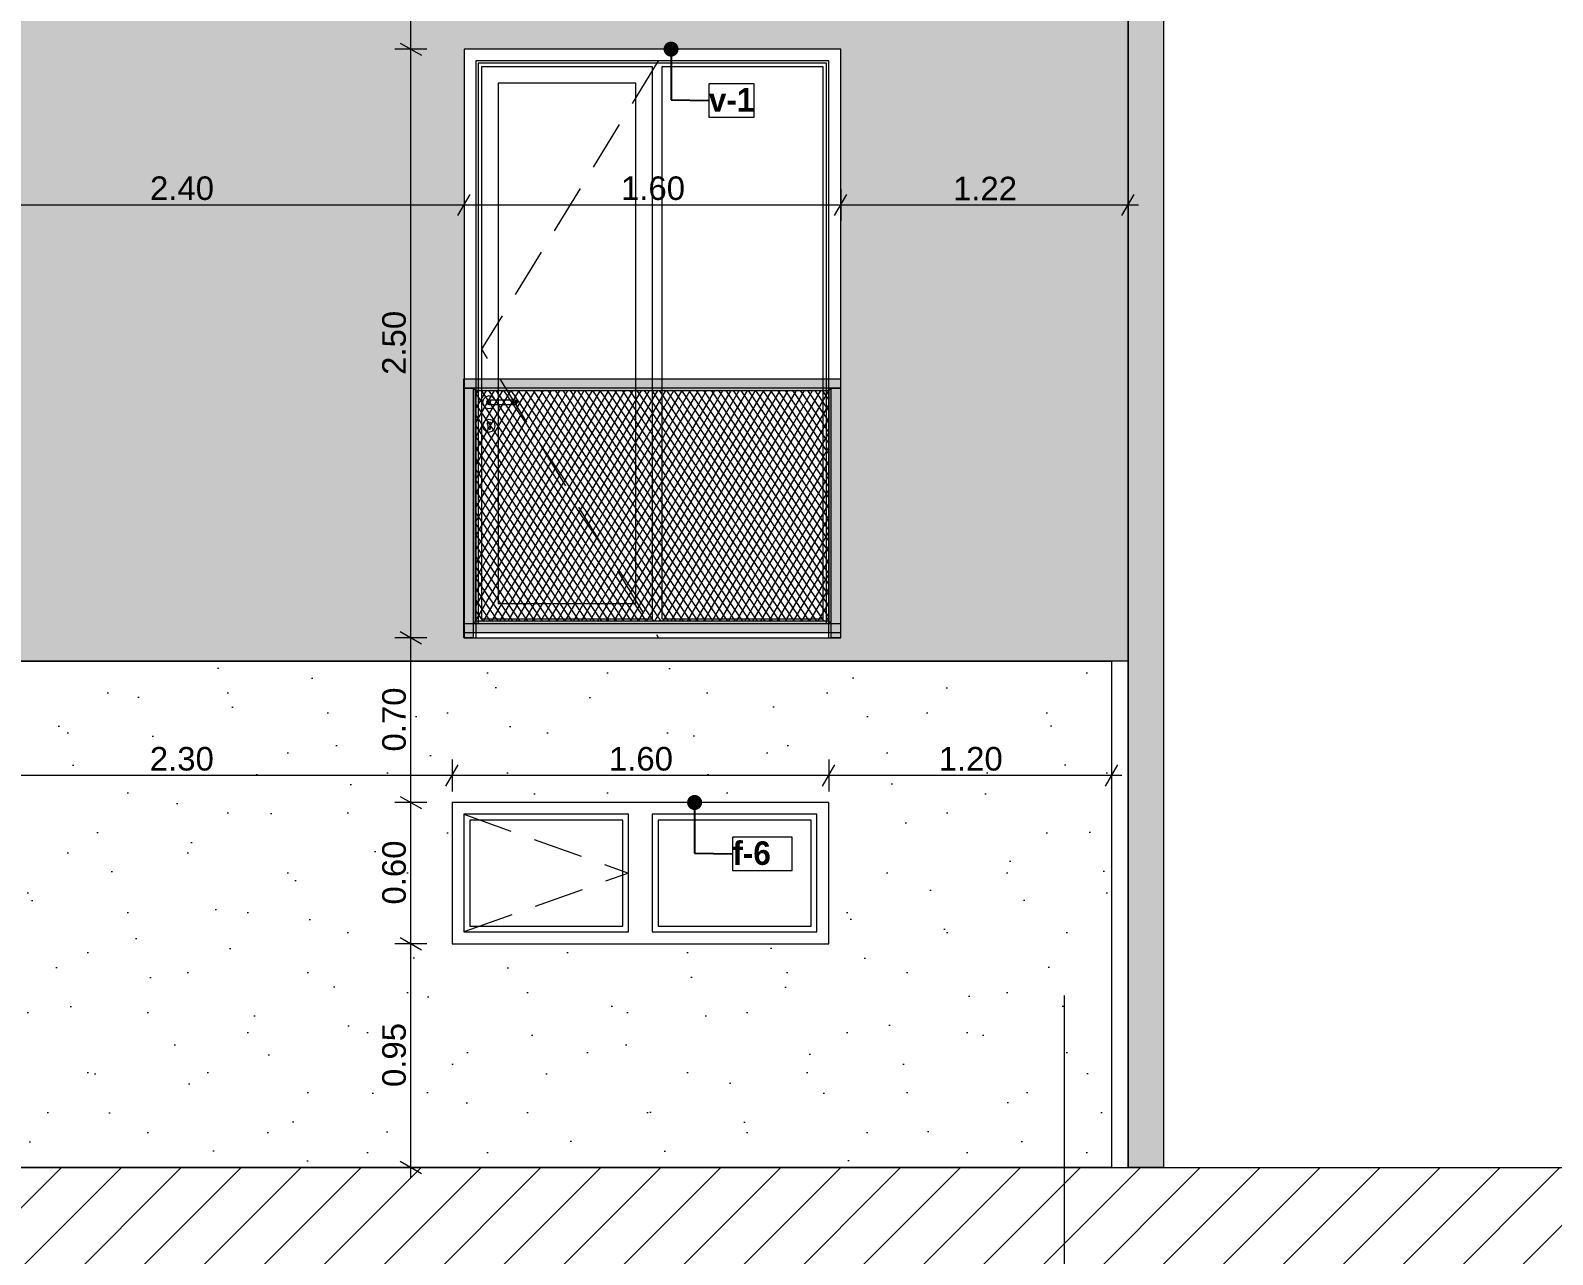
# Model space of a CAD drawing. Header units: millimetres. Extents: x 475206255 to 476720147, y 4620882299 to 4621447368.
# Drawn here: x 475423225 to 475429689, y 4621129925 to 4621135124 of the extents above; entities that cross this region are included whole.
import ezdxf

# ---------------------------------------------------------------- set-up
doc = ezdxf.new("R2010")
doc.units = ezdxf.units.MM
doc.header["$MEASUREMENT"] = 0
doc.set_wipeout_variables(frame=1)
doc.linetypes.add('Hidden Line', pattern=[317.5, 211.666667, -105.833333])
for name, color, linetype, lineweight in [('2D Drafting - General_Pen_No__30_Pen_No__9_Pen_No__9_Pen_No__253', 252, 'Continuous', 0), ('2D Drafting - General_Pen_No__30_Pen_No__9_Pen_No__9_Pen_No__7', 7, 'Continuous', 0), ('2D Drafting - General_Pen_No__7_Pen_No__250', 7, 'Continuous', 0), ('2D Drafting - General_Pen_No__7_Pen_No__7', 7, 'Continuous', 0), ('Dimensioning - General_Pen_No__142', 142, 'Continuous', 0), ('New_2D Drafting - General_Pen_No__30_Pen_No__9_Pen_No__9_Pen_No__255', 255, 'Continuous', 0), ('New_2D Drafting - General_Pen_No__30_Pen_No__9_Pen_No__9_Pen_No__7', 7, 'Continuous', 0), ('New_2D Drafting - General_Pen_No__4', 7, 'Continuous', 0), ('New_2D Drafting - General_Pen_No__42', 250, 'Continuous', 0), ('New_2D Drafting - General_Pen_No__7', 7, 'Continuous', 0), ('New_Annotation - Label_Pen_No__1', 1, 'Continuous', 0), ('New_reg_nak_Pen_No__7', 7, 'Continuous', 0), ('New_shenobebi_Pen_No__7', 7, 'Continuous', 0), ('New_Structural - Bearing_Pen_No__250', 7, 'Continuous', 0), ('New_Structural - Bearing_Pen_No__7', 7, 'Continuous', 0), ('Structural - Bearing_Pen_No__7', 7, 'Continuous', 0), ('zoma_Pen_No__1', 1, 'Continuous', 0), ('zoma_Pen_No__142', 142, 'Continuous', 0), ('zoma_Pen_No__5_Pen_No__5_Pen_No__142', 142, 'Continuous', 0)]:
    doc.layers.add(name, color=color, linetype=linetype, lineweight=lineweight)
doc.layers.add('Dimensioning - General', color=7, linetype='Continuous')
doc.layers.add('zoma', color=7, linetype='Continuous')
doc.styles.add('GENERATED_STYLE_2', font='arial.ttf')
doc.styles.add('GENERATED_STYLE_5', font='')
doc.styles.get('GENERATED_STYLE_5').set_extended_font_data('Avaza', bold=True)
doc.dimstyles.new('GENERATED_STYLE__1', dxfattribs={"dimtxt": 100, "dimasz": 68.640772, "dimexe": 0.18, "dimexo": 0.0625, "dimgap": 0, "dimtad": 1, "dimlfac": 0.001, "dimzin": 0, "dimdsep": 46, "dimtxsty": 'GENERATED_STYLE_2', "dimblk": 'ARROWHEAD_2', "dimblk1": 'ARROWHEAD_2', "dimblk2": 'ARROWHEAD_2', "dimcen": 0.09, "dimse1": 1, "dimse2": 1, "dimclrd": 142, "dimclre": 142, "dimclrt": 142, "dimadec": 0, "dimazin": 0, "dimtfac": 1, "dimtdec": 4, "dimtmove": 0, "dimatfit": 3, "dimfxl": 1, "dimtolj": 1, "dimtzin": 0, "dimarcsym": 0})
doc.dimstyles.new('GENERATED_STYLE__13', dxfattribs={"dimtxt": 300, "dimasz": 152, "dimexe": 0.18, "dimexo": 3, "dimgap": 0, "dimtad": 1, "dimtih": 1, "dimtoh": 1, "dimlfac": 0.001, "dimzin": 0, "dimdsep": 46, "dimtxsty": 'GENERATED_STYLE_2', "dimblk": 'ARROWHEAD_2', "dimblk1": 'ARROWHEAD_2', "dimblk2": 'ARROWHEAD_2', "dimcen": 0.09, "dimclrd": 1, "dimclre": 1, "dimclrt": 1, "dimadec": 0, "dimazin": 0, "dimtfac": 1, "dimtdec": 4, "dimtmove": 0, "dimatfit": 3, "dimfxl": 1, "dimtolj": 1, "dimtzin": 0, "dimarcsym": 0})
doc.dimstyles.new('GENERATED_STYLE__18', dxfattribs={"dimtxt": 100, "dimasz": 68.640772, "dimexe": 0.18, "dimexo": 0.0625, "dimgap": 0, "dimtad": 1, "dimtih": 1, "dimtoh": 1, "dimlfac": 0.001, "dimzin": 0, "dimdsep": 46, "dimtxsty": 'GENERATED_STYLE_2', "dimblk": 'ARROWHEAD_2', "dimblk1": 'ARROWHEAD_2', "dimblk2": 'ARROWHEAD_2', "dimcen": 0.09, "dimse1": 1, "dimse2": 1, "dimclrd": 142, "dimclre": 142, "dimclrt": 142, "dimadec": 0, "dimazin": 0, "dimtfac": 1, "dimtdec": 4, "dimtmove": 0, "dimatfit": 3, "dimfxl": 1, "dimtolj": 1, "dimtzin": 0, "dimarcsym": 0})
doc.dimstyles.new('GENERATED_STYLE__3', dxfattribs={"dimtxt": 200, "dimasz": 64.421331, "dimexe": 0.18, "dimexo": 3, "dimgap": 0, "dimtad": 1, "dimtih": 1, "dimtoh": 1, "dimlfac": 0.001, "dimzin": 0, "dimdsep": 46, "dimtxsty": 'GENERATED_STYLE_2', "dimblk": 'ARROWHEAD_2', "dimblk1": 'ARROWHEAD_2', "dimblk2": 'ARROWHEAD_2', "dimcen": 0.09, "dimclrd": 142, "dimclre": 142, "dimclrt": 142, "dimadec": 0, "dimazin": 0, "dimtfac": 1, "dimtdec": 4, "dimtmove": 0, "dimatfit": 3, "dimfxl": 1, "dimtolj": 1, "dimtzin": 0, "dimarcsym": 0})
doc.dimstyles.new('GENERATED_STYLE__33', dxfattribs={"dimtxt": 0.18, "dimasz": 127.68, "dimexe": 0.18, "dimexo": 0.0625, "dimgap": 0, "dimtad": 0, "dimtih": 1, "dimtoh": 1, "dimdec": 4, "dimzin": 0, "dimdsep": 46, "dimcen": 0.09, "dimadec": 0, "dimazin": 0, "dimtfac": 1, "dimtdec": 4, "dimtmove": 0, "dimatfit": 3, "dimldrblk": 'ARROWHEAD_11', "dimfxl": 1, "dimtolj": 1, "dimtzin": 0, "dimarcsym": 0})

# ---------------------------------------------------------------- blocks, each defined once
blk = doc.blocks.new('*D357', base_point=(475826095.8, 4621095193.2))
at = {"layer": 'zoma_Pen_No__1', "color": 1, "linetype": 'Continuous', "lineweight": 0, "transparency": 16777216}
for p, q in [((475427816.4, 4621135726), (475427816.4, 4621136026)), ((475433046.6, 4621135726.1), (475433046.6, 4621136026.1)), ((475427874.1, 4621135976), (475427758.6, 4621135776)), ((475432988.8, 4621135776.1), (475433104.3, 4621135976.1)), ((475427718.6, 4621135876), (475427816.4, 4621135876)), ((475427816.4, 4621135876), (475433046.6, 4621135876.1)), ((475433046.6, 4621135876.1), (475433144.4, 4621135876.1))]:
    blk.add_line(p, q, dxfattribs=at)
at = {"layer": 'zoma_Pen_No__1', "color": 1, "lineweight": 0, "transparency": 16777216, "insert": (475429916.7, 4621135936.1), "char_height": 300, "attachment_point": 7, "rotation": 0.00147, "style": 'GENERATED_STYLE_2'}
blk.add_mtext('\\A1;{\\pql;\\fArial|b0|i0|c204|p0;\\W1.000000;32.81}', dxfattribs=at)
blk = doc.blocks.new('ARROWHEAD_2')
at = {"color": 0, "linetype": 'Continuous', "lineweight": 0}
for p, q in [((-0.378, -0.655), (0.378, 0.655)), ((0, 0), (-1, 0))]:
    blk.add_line(p, q, dxfattribs=at)
blk = doc.blocks.new('*D520', base_point=(475826095.8, 4621095193.2))
at = {"layer": 'Dimensioning - General_Pen_No__142', "color": 142, "linetype": 'Continuous', "lineweight": 0, "transparency": 16777216}
for p, q in [((475426589.2, 4621131914.1), (475426641.4, 4621132004.5)), ((475426615.3, 4621132027), (475426615.3, 4621131891.6)), ((475427790.5, 4621131914.1), (475427842.7, 4621132004.5)), ((475427816.6, 4621132027), (475427816.6, 4621131891.6)), ((475427816.6, 4621131959.3), (475426615.3, 4621131959.3)), ((475427860.8, 4621131959.3), (475427816.6, 4621131959.3))]:
    blk.add_line(p, q, dxfattribs=at)
at = {"layer": 'Dimensioning - General_Pen_No__142', "color": 142, "lineweight": 0, "transparency": 16777216, "insert": (475427082.5, 4621131979.3), "char_height": 100, "attachment_point": 7, "style": 'GENERATED_STYLE_2'}
blk.add_mtext('\\A1;{\\pql;\\fArial|b0|i0|c204|p0;\\W1.000000;1.20}', dxfattribs=at)
blk = doc.blocks.new('*D521', base_point=(475826095.8, 4621095193.2))
at = {"layer": 'Dimensioning - General_Pen_No__142', "color": 142, "linetype": 'Continuous', "lineweight": 0, "transparency": 16777216}
for p, q in [((475424989.7, 4621131914.1), (475425041.8, 4621132004.5)), ((475425015.7, 4621132027), (475425015.7, 4621131891.6)), ((475426589.2, 4621131914.1), (475426641.4, 4621132004.5)), ((475426615.3, 4621132027), (475426615.3, 4621131891.6)), ((475426615.3, 4621131959.3), (475425015.7, 4621131959.3))]:
    blk.add_line(p, q, dxfattribs=at)
at = {"layer": 'Dimensioning - General_Pen_No__142', "color": 142, "lineweight": 0, "transparency": 16777216, "insert": (475425682, 4621131979.3), "char_height": 100, "attachment_point": 7, "style": 'GENERATED_STYLE_2'}
blk.add_mtext('\\A1;{\\pql;\\fArial|b0|i0|c204|p0;\\W1.000000;1.60}', dxfattribs=at)
blk = doc.blocks.new('*D522', base_point=(475826095.8, 4621095193.2))
at = {"layer": 'Dimensioning - General_Pen_No__142', "color": 142, "linetype": 'Continuous', "lineweight": 0, "transparency": 16777216}
for p, q in [((475422689.7, 4621131914.1), (475422741.8, 4621132004.5)), ((475422715.7, 4621132027), (475422715.7, 4621131891.6)), ((475424989.7, 4621131914.1), (475425041.8, 4621132004.5)), ((475425015.7, 4621132027), (475425015.7, 4621131891.6)), ((475425015.7, 4621131959.3), (475422715.7, 4621131959.3))]:
    blk.add_line(p, q, dxfattribs=at)
at = {"layer": 'Dimensioning - General_Pen_No__142', "color": 142, "lineweight": 0, "transparency": 16777216, "insert": (475423732.3, 4621131979.3), "char_height": 100, "attachment_point": 7, "style": 'GENERATED_STYLE_2'}
blk.add_mtext('\\A1;{\\pql;\\fArial|b0|i0|c204|p0;\\W1.000000;2.30}', dxfattribs=at)
blk = doc.blocks.new('*D544', base_point=(475826095.8, 4621095193.2))
at = {"layer": 'Dimensioning - General_Pen_No__142', "color": 142, "linetype": 'Continuous', "lineweight": 0, "transparency": 16777216}
for p, q in [((475424908.2, 4621131244.9), (475424772.7, 4621131244.9)), ((475424795.3, 4621131271), (475424885.6, 4621131218.9)), ((475424840.5, 4621130294.9), (475424840.5, 4621131244.9)), ((475424795.3, 4621130321), (475424885.6, 4621130268.8)), ((475424908.2, 4621130294.9), (475424772.7, 4621130294.9)), ((475424840.5, 4621130250.7), (475424840.5, 4621130294.9))]:
    blk.add_line(p, q, dxfattribs=at)
at = {"layer": 'Dimensioning - General_Pen_No__142', "color": 142, "lineweight": 0, "transparency": 16777216, "insert": (475424820.5, 4621130636.5), "char_height": 100, "attachment_point": 7, "rotation": 90, "style": 'GENERATED_STYLE_2'}
blk.add_mtext('\\A1;{\\pql;\\fArial|b0|i0|c204|p0;\\W1.000000;0.95}', dxfattribs=at)
blk = doc.blocks.new('*D545', base_point=(475826095.8, 4621095193.2))
at = {"layer": 'Dimensioning - General_Pen_No__142', "color": 142, "linetype": 'Continuous', "lineweight": 0, "transparency": 16777216}
for p, q in [((475424795.3, 4621131871), (475424885.6, 4621131818.9)), ((475424908.2, 4621131844.9), (475424772.7, 4621131844.9)), ((475424840.5, 4621131244.9), (475424840.5, 4621131844.9)), ((475424908.2, 4621131244.9), (475424772.7, 4621131244.9)), ((475424795.3, 4621131271), (475424885.6, 4621131218.9))]:
    blk.add_line(p, q, dxfattribs=at)
at = {"layer": 'Dimensioning - General_Pen_No__142', "color": 142, "lineweight": 0, "transparency": 16777216, "insert": (475424820.5, 4621131411.5), "char_height": 100, "attachment_point": 7, "rotation": 90, "style": 'GENERATED_STYLE_2'}
blk.add_mtext('\\A1;{\\pql;\\fArial|b0|i0|c204|p0;\\W1.000000;0.60}', dxfattribs=at)
blk = doc.blocks.new('*D546', base_point=(475826095.8, 4621095193.2))
at = {"layer": 'Dimensioning - General_Pen_No__142', "color": 142, "linetype": 'Continuous', "lineweight": 0, "transparency": 16777216}
for p, q in [((475424908.2, 4621132545), (475424772.7, 4621132545)), ((475424795.3, 4621132571.1), (475424885.6, 4621132518.9)), ((475424840.5, 4621131844.9), (475424840.5, 4621132545)), ((475424795.3, 4621131871), (475424885.6, 4621131818.9)), ((475424908.2, 4621131844.9), (475424772.7, 4621131844.9))]:
    blk.add_line(p, q, dxfattribs=at)
at = {"layer": 'Dimensioning - General_Pen_No__142', "color": 142, "lineweight": 0, "transparency": 16777216, "insert": (475424820.5, 4621132061.5), "char_height": 100, "attachment_point": 7, "rotation": 90, "style": 'GENERATED_STYLE_2'}
blk.add_mtext('\\A1;{\\pql;\\fArial|b0|i0|c204|p0;\\W1.000000;0.70}', dxfattribs=at)
blk = doc.blocks.new('*D547', base_point=(475826095.8, 4621095193.2))
at = {"layer": 'Dimensioning - General_Pen_No__142', "color": 142, "linetype": 'Continuous', "lineweight": 0, "transparency": 16777216}
for p, q in [((475424908.2, 4621135044.9), (475424772.7, 4621135044.9)), ((475424795.3, 4621135071), (475424885.6, 4621135018.9)), ((475424840.5, 4621132545), (475424840.5, 4621135044.9)), ((475424908.2, 4621132545), (475424772.7, 4621132545)), ((475424795.3, 4621132571.1), (475424885.6, 4621132518.9))]:
    blk.add_line(p, q, dxfattribs=at)
at = {"layer": 'Dimensioning - General_Pen_No__142', "color": 142, "lineweight": 0, "transparency": 16777216, "insert": (475424820.5, 4621133661.5), "char_height": 100, "attachment_point": 7, "rotation": 90, "style": 'GENERATED_STYLE_2'}
blk.add_mtext('\\A1;{\\pql;\\fArial|b0|i0|c204|p0;\\W1.000000;2.50}', dxfattribs=at)
blk = doc.blocks.new('*D548', base_point=(475826095.8, 4621095193.2))
at = {"layer": 'Dimensioning - General_Pen_No__142', "color": 142, "linetype": 'Continuous', "lineweight": 0, "transparency": 16777216}
for p, q in [((475424795.3, 4621135771.1), (475424885.6, 4621135718.9)), ((475424908.2, 4621135745), (475424772.7, 4621135745)), ((475424840.5, 4621135044.9), (475424840.5, 4621135745)), ((475424908.2, 4621135044.9), (475424772.7, 4621135044.9)), ((475424795.3, 4621135071), (475424885.6, 4621135018.9))]:
    blk.add_line(p, q, dxfattribs=at)
at = {"layer": 'Dimensioning - General_Pen_No__142', "color": 142, "lineweight": 0, "transparency": 16777216, "insert": (475424820.5, 4621135261.5), "char_height": 100, "attachment_point": 7, "rotation": 90, "style": 'GENERATED_STYLE_2'}
blk.add_mtext('\\A1;{\\pql;\\fArial|b0|i0|c204|p0;\\W1.000000;0.70}', dxfattribs=at)
blk = doc.blocks.new('*D1528', base_point=(475826095.8, 4621095193.2))
at = {"layer": 'zoma_Pen_No__142', "color": 142, "linetype": 'Continuous', "lineweight": 0, "transparency": 16777216}
for p, q in [((475420940.3, 4621126583.3), (475420891.4, 4621126498.5)), ((475420915.9, 4621126477.3), (475420915.9, 4621126604.5)), ((475427440.3, 4621126583.3), (475427391.4, 4621126498.5)), ((475427415.9, 4621126477.3), (475427415.9, 4621126604.5)), ((475420915.9, 4621126540.9), (475427415.9, 4621126540.9))]:
    blk.add_line(p, q, dxfattribs=at)
at = {"layer": 'zoma_Pen_No__142', "color": 142, "lineweight": 0, "transparency": 16777216, "char_height": 200, "attachment_point": 7, "style": 'GENERATED_STYLE_2'}
for s, insert in [('\\A1;{\\pql;\\fArial|b0|i0|c204|p0;\\W1.000000;6.50}', (475423898.9, 4621126580.9)), ('\\A1;{\\pql;\\fArial|b0|i0|c204|p0;\\W1.000000;0.40}', (475426857.5, 4621126580.9))]:
    blk.add_mtext(s, dxfattribs=dict(at, insert=insert))
blk = doc.blocks.new('*D1529', base_point=(475826095.8, 4621095193.2))
at = {"layer": 'zoma_Pen_No__142', "color": 142, "linetype": 'Continuous', "lineweight": 0, "transparency": 16777216}
for p, q in [((475427440.3, 4621126583.3), (475427391.4, 4621126498.5)), ((475427415.9, 4621126477.3), (475427415.9, 4621126604.5)), ((475427791.4, 4621126498.5), (475427840.3, 4621126583.3)), ((475427815.9, 4621126477.3), (475427815.9, 4621126604.5)), ((475427415.9, 4621126540.9), (475427815.9, 4621126540.9)), ((475427815.9, 4621126540.9), (475427857.3, 4621126540.9))]:
    blk.add_line(p, q, dxfattribs=at)
blk = doc.blocks.new('ARROWHEAD_11')
at = {"color": 0, "linetype": 'Continuous', "lineweight": 0}
blk.add_line((0, 0), (-1, 0), dxfattribs=at)
at = {"color": 0, "linetype": 'Continuous', "lineweight": 0, "const_width": 0.25, "flags": 128}
blk.add_lwpolyline([(-0.125, 0, 1), (0.125, 0, 1)], format="xyb", close=True, dxfattribs=at)
blk = doc.blocks.new('*D1860', base_point=(475826095.8, 4621095193.2))
at = {"layer": 'Dimensioning - General_Pen_No__142', "color": 142, "linetype": 'Continuous', "lineweight": 0, "transparency": 16777216}
for p, q in [((475419954.2, 4621132545), (475419818.7, 4621132545)), ((475419841.3, 4621132571.1), (475419931.6, 4621132518.9))]:
    blk.add_line(p, q, dxfattribs=at)
blk = doc.blocks.new('*D1861', base_point=(475826095.8, 4621095193.2))
at = {"layer": 'Dimensioning - General_Pen_No__142', "color": 142, "linetype": 'Continuous', "lineweight": 0, "transparency": 16777216}
for p, q in [((475419954.2, 4621133645), (475419818.7, 4621133645)), ((475419841.3, 4621133671.1), (475419931.6, 4621133618.9)), ((475419886.5, 4621132545), (475419886.5, 4621133645)), ((475419954.2, 4621132545), (475419818.7, 4621132545)), ((475419841.3, 4621132571.1), (475419931.6, 4621132518.9))]:
    blk.add_line(p, q, dxfattribs=at)
at = {"layer": 'Dimensioning - General_Pen_No__142', "color": 142, "lineweight": 0, "transparency": 16777216, "insert": (475419866.5, 4621132961.5), "char_height": 100, "attachment_point": 7, "rotation": 90, "style": 'GENERATED_STYLE_2'}
blk.add_mtext('\\A1;{\\pql;\\fArial|b0|i0|c204|p0;\\W1.000000;1.10}', dxfattribs=at)
blk = doc.blocks.new('*D2142', base_point=(475826095.8, 4621095193.2))
at = {"layer": 'Dimensioning - General_Pen_No__142', "color": 142, "linetype": 'Continuous', "lineweight": 0, "transparency": 16777216}
for p, q in [((475426640.6, 4621134337.8), (475426692.7, 4621134428.1)), ((475426666.7, 4621134450.6), (475426666.7, 4621134315.2)), ((475427860.6, 4621134337.8), (475427912.7, 4621134428.1)), ((475427886.6, 4621134450.6), (475427886.6, 4621134315.2)), ((475427886.6, 4621134382.9), (475426666.7, 4621134382.9)), ((475427930.8, 4621134382.9), (475427886.6, 4621134382.9))]:
    blk.add_line(p, q, dxfattribs=at)
at = {"layer": 'Dimensioning - General_Pen_No__142', "color": 142, "lineweight": 0, "transparency": 16777216, "insert": (475427143.2, 4621134402.9), "char_height": 100, "attachment_point": 7, "style": 'GENERATED_STYLE_2'}
blk.add_mtext('\\A1;{\\pql;\\fArial|b0|i0|c204|p0;\\W1.000000;1.22}', dxfattribs=at)
blk = doc.blocks.new('*D2143', base_point=(475826095.8, 4621095193.2))
at = {"layer": 'Dimensioning - General_Pen_No__142', "color": 142, "linetype": 'Continuous', "lineweight": 0, "transparency": 16777216}
for p, q in [((475425040.6, 4621134337.8), (475425092.7, 4621134428.1)), ((475425066.7, 4621134450.6), (475425066.7, 4621134315.2)), ((475426640.6, 4621134337.8), (475426692.7, 4621134428.1)), ((475426666.7, 4621134450.6), (475426666.7, 4621134315.2)), ((475426666.7, 4621134382.9), (475425066.7, 4621134382.9))]:
    blk.add_line(p, q, dxfattribs=at)
at = {"layer": 'Dimensioning - General_Pen_No__142', "color": 142, "lineweight": 0, "transparency": 16777216, "insert": (475425733.2, 4621134402.9), "char_height": 100, "attachment_point": 7, "style": 'GENERATED_STYLE_2'}
blk.add_mtext('\\A1;{\\pql;\\fArial|b0|i0|c204|p0;\\W1.000000;1.60}', dxfattribs=at)
blk = doc.blocks.new('*D2144', base_point=(475826095.8, 4621095193.2))
at = {"layer": 'Dimensioning - General_Pen_No__142', "color": 142, "linetype": 'Continuous', "lineweight": 0, "transparency": 16777216}
for p, q in [((475422640.2, 4621134337.8), (475422692.3, 4621134428.1)), ((475422666.3, 4621134450.6), (475422666.3, 4621134315.2)), ((475425040.6, 4621134337.8), (475425092.7, 4621134428.1)), ((475425066.7, 4621134450.6), (475425066.7, 4621134315.2)), ((475425066.7, 4621134382.9), (475422666.3, 4621134382.9))]:
    blk.add_line(p, q, dxfattribs=at)
at = {"layer": 'Dimensioning - General_Pen_No__142', "color": 142, "lineweight": 0, "transparency": 16777216, "insert": (475423733, 4621134402.9), "char_height": 100, "attachment_point": 7, "style": 'GENERATED_STYLE_2'}
blk.add_mtext('\\A1;{\\pql;\\fArial|b0|i0|c204|p0;\\W1.000000;2.40}', dxfattribs=at)

msp = doc.modelspace()

# ---------------------------------------------------------------- hatches: boundary and pattern name
at = {"layer": '2D Drafting - General_Pen_No__30_Pen_No__9_Pen_No__9_Pen_No__253', "linetype": 'Continuous', "lineweight": 0}
h = msp.add_hatch(dxfattribs=at)
h.set_pattern_fill('BRICK___RUNNING_BOND', color=252, style=0, pattern_type=2)
h.set_pattern_definition([(180, (475382668.45, 4621135278.51), (0, 66.64), []), (90, (475382668.45, 4621135278.5), (244.8, 0), [66.64, -66.64]), (90, (475382546.05, 4621135345.15), (244.8, 0), [66.64, -66.64])])
h.paths.add_polyline_path([(475407116.097, 4621132444.943), (475407116.097, 4621145744.536), (475427886.496, 4621145744.536), (475427886.496, 4621132444.943), (475424099.531, 4621132444.942), (475422915.902, 4621132444.943), (475420516.519, 4621132444.943), (475420516.519, 4621135044.943), (475418016.519, 4621135044.943), (475418016.519, 4621132444.943), (475417816.698, 4621132444.943), (475417816.698, 4621135044.924), (475414016.698, 4621135044.924), (475414016.698, 4621132444.943), (475413616.479, 4621132444.943), (475411316.097, 4621132444.943), (475411316.097, 4621145344.955), (475409845.506, 4621145344.955), (475409816.623, 4621145344.955), (475407515.336, 4621145344.955), (475407515.336, 4621135744.944), (475407515.336, 4621135044.961), (475407516.097, 4621135044.961), (475407516.097, 4621132545), (475407516.097, 4621132444.943)])
h.paths.add_polyline_path([(475411816.173, 4621143044.943), (475411816.173, 4621144644.943), (475413416.173, 4621144644.943), (475413416.173, 4621143044.943)], flags=0)
h.paths.add_polyline_path([(475411816.178, 4621135044.943), (475413416.178, 4621135044.943), (475413416.178, 4621133444.942), (475411816.178, 4621133444.942)], flags=0)
h.paths.add_polyline_path([(475413416.178, 4621136644.942), (475411816.178, 4621136644.942), (475411816.178, 4621138244.943), (475413416.178, 4621138244.943)], flags=0)
h.paths.add_polyline_path([(475413416.178, 4621139844.942), (475411816.178, 4621139844.942), (475411816.178, 4621141444.943), (475413416.178, 4621141444.943)], flags=0)
h.paths.add_polyline_path([(475414016.097, 4621135464.943), (475422915.902, 4621135464.943), (475422915.902, 4621135684.943), (475418666.092, 4621135684.943), (475418666.092, 4621135744.932), (475418666.092, 4621135744.944), (475418666.092, 4621138244.955), (475418666.092, 4621138664.943), (475422915.902, 4621138664.943), (475422915.902, 4621138884.943), (475418666.092, 4621138884.943), (475418666.092, 4621141864.943), (475422915.902, 4621141864.943), (475422915.902, 4621142084.943), (475420066.548, 4621142084.943), (475420066.548, 4621144644.937), (475419166.549, 4621144644.937), (475419166.549, 4621142084.943), (475418666.092, 4621142084.943), (475418666.092, 4621145064.943), (475422915.902, 4621145064.943), (475422915.902, 4621145284.943), (475414016.097, 4621145284.943), (475414016.097, 4621145064.943), (475417166.094, 4621145064.943), (475417166.094, 4621142084.943), (475414016.097, 4621142084.943), (475414016.097, 4621141864.943), (475417166.094, 4621141864.943), (475417166.094, 4621138884.943), (475414016.097, 4621138884.943), (475414016.097, 4621138664.943), (475417166.094, 4621138664.943), (475417166.094, 4621138244.955), (475417166.094, 4621135744.944), (475417166.094, 4621135744.924), (475417166.094, 4621135684.943), (475414016.097, 4621135684.943)], flags=0)
h.paths.add_polyline_path([(475416466.026, 4621135744.913), (475416466.026, 4621138244.923), (475414866.018, 4621138244.923), (475414866.018, 4621135744.913)], flags=0)
h.paths.add_polyline_path([(475414866.026, 4621144644.918), (475416466.035, 4621144644.918), (475416466.035, 4621142144.923), (475414866.026, 4621142144.923)], flags=0)
h.paths.add_polyline_path([(475416466.035, 4621138944.924), (475414866.026, 4621138944.924), (475414866.026, 4621141444.918), (475416466.035, 4621141444.918)], flags=0)
h.paths.add_polyline_path([(475419166.549, 4621138944.945), (475420066.548, 4621138944.945), (475420066.548, 4621141444.94), (475419166.549, 4621141444.94)], flags=0)
h.paths.add_polyline_path([(475419166.549, 4621138244.94), (475419166.549, 4621135744.945), (475420066.548, 4621135744.945), (475420066.548, 4621138244.94)], flags=0)
h.paths.add_polyline_path([(475422666.097, 4621132544.993), (475421066.097, 4621132544.993), (475421066.097, 4621135044.993), (475422666.097, 4621135044.993)], flags=0)
h.paths.add_polyline_path([(475421066.097, 4621144644.939), (475421066.097, 4621142144.943), (475422666.097, 4621142144.943), (475422666.097, 4621144644.939)], flags=0)
h.paths.add_polyline_path([(475421066.105, 4621138944.931), (475422666.097, 4621138944.931), (475422666.097, 4621138944.943), (475422666.097, 4621141444.937), (475421766.097, 4621141444.937), (475421066.105, 4621141444.937)], flags=0)
h.paths.add_polyline_path([(475421066.105, 4621135744.929), (475422666.097, 4621135744.929), (475422666.097, 4621135744.943), (475422666.097, 4621138244.94), (475421766.097, 4621138244.94), (475421066.105, 4621138244.94)], flags=0)
h.paths.add_polyline_path([(475425066.474, 4621132544.995), (475426666.486, 4621132544.995), (475426666.477, 4621135044.946), (475425066.477, 4621135044.941)], flags=0)
h.paths.add_polyline_path([(475425066.502, 4621135744.936), (475426666.511, 4621135744.936), (475426666.511, 4621138244.935), (475425066.511, 4621138244.941)], flags=0)
h.paths.add_polyline_path([(475426666.511, 4621142144.937), (475426666.511, 4621144644.941), (475425066.511, 4621144644.941), (475425066.509, 4621142144.937)], flags=0)
h.paths.add_polyline_path([(475426666.514, 4621138944.999), (475426666.514, 4621141444.941), (475425066.511, 4621141444.941), (475425066.509, 4621138944.999)], flags=0)
at = {"layer": '2D Drafting - General_Pen_No__7_Pen_No__7', "linetype": 'Continuous', "lineweight": 0}
h = msp.add_hatch(dxfattribs=at)
h.set_pattern_fill('MASONRY_BLOCK', style=0, pattern_type=2)
h.set_pattern_definition([(45, (475826095.76, 4621095193.19), (-127.27922, 127.27922), [])])
h.paths.add_polyline_path([(475361427.392, 4621127744.897), (475361427.392, 4621128294.846), (475365515.418, 4621128294.846), (475386516.064, 4621129294.846), (475407116.097, 4621130294.846), (475427816.465, 4621130294.917), (475433265.21, 4621130294.917), (475433265.21, 4621129744.897), (475427816.465, 4621129744.897), (475407119.697, 4621129744.291), (475386536.099, 4621128745.626), (475365515.418, 4621127744.897)])
at = {"layer": 'New_2D Drafting - General_Pen_No__30_Pen_No__9_Pen_No__9_Pen_No__255', "linetype": 'Continuous', "lineweight": 0}
for points in [[(475427886.494, 4621145044.543), (475428036.494, 4621145044.543), (475428036.479, 4621130294.917), (475427886.479, 4621130294.917)], [(475426665.596, 4621133644.995), (475426665.596, 4621133604.995), (475425065.596, 4621133604.995), (475425065.596, 4621133644.995)], [(475425105.603, 4621132544.994), (475425065.596, 4621132544.994), (475425065.596, 4621133604.995), (475425105.603, 4621133604.995)], [(475425105.603, 4621132604.994), (475425115.603, 4621132614.994), (475425115.603, 4621133594.995), (475425105.603, 4621133604.995)], [(475426615.603, 4621133594.995), (475426625.603, 4621133604.995), (475425105.603, 4621133604.995), (475425115.603, 4621133594.995)], [(475426615.603, 4621132614.994), (475426625.603, 4621132604.994), (475426625.603, 4621133604.995), (475426615.603, 4621133594.995)], [(475426665.609, 4621132544.994), (475426625.603, 4621132544.994), (475426625.603, 4621133604.995), (475426665.609, 4621133604.995)], [(475426665.609, 4621132604.994), (475426665.609, 4621132564.994), (475425065.596, 4621132564.994), (475425065.596, 4621132604.994)], [(475426625.603, 4621132604.994), (475426615.603, 4621132614.994), (475425115.603, 4621132614.994), (475425105.603, 4621132604.994)]]:
    msp.add_hatch(color=255, dxfattribs=at).paths.add_polyline_path(points)
at = {"layer": 'New_2D Drafting - General_Pen_No__42', "linetype": 'Continuous', "lineweight": 0}
h = msp.add_hatch(dxfattribs=at)
h.set_pattern_fill('CUT_STONE', color=250, style=0, pattern_type=2)
h.set_pattern_definition([(45, (475826095.76, 4621095993.2), (-254.55844, 254.55844), [0, -240, 0, -360]), (110, (475826895.76, 4621095993.2), (338.28934, 123.12725), [0, -176, 0, -304])])
h.paths.add_polyline_path([(475427816.469, 4621132444.942), (475427816.469, 4621130294.846), (475407116.097, 4621130294.846), (475407116.099, 4621132444.942), (475407516.099, 4621132444.942), (475407516.099, 4621132545), (475411316.099, 4621132545), (475411316.099, 4621132444.943), (475414016.7, 4621132444.943), (475414016.7, 4621132545), (475417816.7, 4621132545), (475417816.7, 4621132444.943), (475418016.521, 4621132444.943), (475418016.521, 4621132545), (475420516.521, 4621132545), (475420516.521, 4621132444.943)])
h.paths.add_polyline_path([(475426615.295, 4621131844.942), (475425015.723, 4621131844.942), (475425015.723, 4621131244.943), (475426615.295, 4621131244.943)], flags=0)
h.paths.add_polyline_path([(475421116.469, 4621131244.943), (475422716.041, 4621131244.943), (475422716.041, 4621131844.943), (475421116.469, 4621131844.943)], flags=0)
h.paths.add_polyline_path([(475420316.262, 4621131244.943), (475418716.69, 4621131244.943), (475418716.69, 4621131844.943), (475420316.262, 4621131844.943)], flags=0)
h.paths.add_polyline_path([(475416416.332, 4621131844.943), (475416416.332, 4621131244.943), (475414816.76, 4621131244.943), (475414816.76, 4621131844.943)], flags=0)
h.paths.add_polyline_path([(475413416.039, 4621131844.943), (475413416.039, 4621131244.943), (475411816.467, 4621131244.943), (475411816.467, 4621131844.943)], flags=0)
h.paths.add_polyline_path([(475408316.899, 4621131244.943), (475408316.899, 4621131844.943), (475409916.471, 4621131844.943), (475409916.471, 4621131244.943)], flags=0)
at = {"layer": 'New_2D Drafting - General_Pen_No__7', "linetype": 'Continuous', "lineweight": 0}
h = msp.add_hatch(dxfattribs=at)
h.set_pattern_fill('BATT_INSULATION', style=0, pattern_type=2)
h.set_pattern_definition([(60, (475826095.757, 4621095193.19), (-25.9807621, 15), []), (124.306619, (475826095.757, 4621095193.19), (23.8156986, 11.25), [])])
h.paths.add_polyline_path([(475425115.603, 4621133594.995), (475426615.603, 4621133594.995), (475426615.603, 4621132614.994), (475425115.603, 4621132614.994)])

# ---------------------------------------------------------------- linework, layer by layer
at = {"layer": '2D Drafting - General_Pen_No__30_Pen_No__9_Pen_No__9_Pen_No__7', "color": 7, "linetype": 'Continuous', "lineweight": 0, "flags": 128}
msp.add_lwpolyline([(475407116.097, 4621145744.536), (475427886.496, 4621145744.536), (475427886.496, 4621132444.943), (475424099.531, 4621132444.942), (475422915.902, 4621132444.943)], dxfattribs=at)
msp.add_lwpolyline([(475425066.474, 4621132544.995), (475426666.486, 4621132544.995), (475426666.477, 4621135044.946), (475425066.477, 4621135044.941)], close=True, dxfattribs=at)
at = {"layer": '2D Drafting - General_Pen_No__7_Pen_No__250', "color": 7, "linetype": 'Continuous', "lineweight": 0, "flags": 128}
msp.add_lwpolyline([(475361427.392, 4621127744.897), (475361427.392, 4621128294.846), (475365515.418, 4621128294.846), (475386516.064, 4621129294.846), (475407116.097, 4621130294.846), (475427816.465, 4621130294.917), (475433265.21, 4621130294.917), (475433265.21, 4621129744.897), (475427816.465, 4621129744.897), (475407119.697, 4621129744.291), (475386536.099, 4621128745.626), (475365515.418, 4621127744.897)], close=True, dxfattribs=at)
at = {"layer": '2D Drafting - General_Pen_No__7_Pen_No__7', "color": 7, "linetype": 'Continuous', "lineweight": 0, "flags": 128}
for points in [[(475425066.477, 4621135044.946), (475425066.468, 4621132544.946), (475425070.584, 4621132544.946)], [(475425070.584, 4621132544.946), (475426666.468, 4621132544.94), (475426666.477, 4621135044.941), (475425066.477, 4621135044.946)]]:
    msp.add_lwpolyline(points, dxfattribs=at)
for points in [[(475426616.477, 4621134994.94), (475425116.477, 4621134994.945), (475425116.468, 4621132544.946), (475426616.468, 4621132544.942)], [(475426606.477, 4621134984.94), (475425126.477, 4621134984.945), (475425126.468, 4621132604.948), (475426606.468, 4621132604.942)], [(475425866.481, 4621134969.942), (475425141.477, 4621134969.945), (475425141.468, 4621132624.947), (475425866.468, 4621132624.945)], [(475426591.477, 4621134969.94), (475425906.477, 4621134969.942), (475425906.468, 4621132624.945), (475426591.468, 4621132624.942)], [(475425796.476, 4621134899.943), (475425211.476, 4621134899.945), (475425211.468, 4621132689.947), (475425796.468, 4621132689.945)]]:
    msp.add_lwpolyline(points, close=True, dxfattribs=at)
at = {"layer": '2D Drafting - General_Pen_No__7_Pen_No__7', "color": 7, "linetype": 'Hidden Line', "lineweight": 0, "flags": 128}
for points in [[(475425891.477, 4621134994.942), (475425141.472, 4621133770.822), (475425890.691, 4621132546.228)], [(475425065.723, 4621131794.942), (475425765.509, 4621131544.942), (475425065.723, 4621131294.942)]]:
    msp.add_lwpolyline(points, dxfattribs=at)
at = {"layer": 'New_2D Drafting - General_Pen_No__30_Pen_No__9_Pen_No__9_Pen_No__7', "color": 7, "linetype": 'Continuous', "lineweight": 0, "flags": 128}
for points in [[(475427886.494, 4621145044.543), (475428036.494, 4621145044.543), (475428036.479, 4621130294.917), (475427886.479, 4621130294.917)], [(475426665.596, 4621133644.995), (475426665.596, 4621133604.995), (475425065.596, 4621133604.995), (475425065.596, 4621133644.995)], [(475425105.603, 4621132544.994), (475425065.596, 4621132544.994), (475425065.596, 4621133604.995), (475425105.603, 4621133604.995)], [(475425105.603, 4621132604.994), (475425115.603, 4621132614.994), (475425115.603, 4621133594.995), (475425105.603, 4621133604.995)], [(475426615.603, 4621133594.995), (475426625.603, 4621133604.995), (475425105.603, 4621133604.995), (475425115.603, 4621133594.995)], [(475426615.603, 4621132614.994), (475426625.603, 4621132604.994), (475426625.603, 4621133604.995), (475426615.603, 4621133594.995)], [(475426665.609, 4621132544.994), (475426625.603, 4621132544.994), (475426625.603, 4621133604.995), (475426665.609, 4621133604.995)], [(475426665.609, 4621132604.994), (475426665.609, 4621132564.994), (475425065.596, 4621132564.994), (475425065.596, 4621132604.994)], [(475426625.603, 4621132604.994), (475426615.603, 4621132614.994), (475425115.603, 4621132614.994), (475425105.603, 4621132604.994)]]:
    msp.add_lwpolyline(points, close=True, dxfattribs=at)
at = {"layer": 'New_2D Drafting - General_Pen_No__4', "color": 7, "linetype": 'Continuous', "lineweight": 0, "flags": 128}
for points in [[(475425115.603, 4621133594.995), (475426615.603, 4621133594.995), (475426615.603, 4621132614.994), (475425115.603, 4621132614.994)], [(475427816.469, 4621132444.942), (475427816.469, 4621130294.846), (475407116.097, 4621130294.846), (475407116.099, 4621132444.942), (475407516.099, 4621132444.942), (475407516.099, 4621132545), (475411316.099, 4621132545), (475411316.099, 4621132444.943), (475414016.7, 4621132444.943), (475414016.7, 4621132545), (475417816.7, 4621132545), (475417816.7, 4621132444.943), (475418016.521, 4621132444.943), (475418016.521, 4621132545), (475420516.521, 4621132545), (475420516.521, 4621132444.943)], [(475426615.295, 4621131844.942), (475425015.723, 4621131844.942), (475425015.723, 4621131244.943), (475426615.295, 4621131244.943)]]:
    msp.add_lwpolyline(points, close=True, dxfattribs=at)
at = {"layer": 'New_reg_nak_Pen_No__7', "color": 7, "linetype": 'Continuous', "lineweight": 0}
msp.add_line((475427886.494, 4621132444.942), (475427886.494, 4621130294.774), dxfattribs=at)
at = {"layer": 'New_shenobebi_Pen_No__7', "color": 7, "linetype": 'Continuous', "lineweight": 0}
msp.add_line((475427816.465, 4621132444.942), (475427816.465, 4621130294.917), dxfattribs=at)
at = {"layer": 'New_Structural - Bearing_Pen_No__250', "color": 7, "linetype": 'Continuous', "lineweight": 0}
for p, q in [((475425148.979, 4621133558.446), (475425145.362, 4621133544.946)), ((475425158.862, 4621133568.329), (475425148.979, 4621133558.446)), ((475425172.362, 4621133571.946), (475425158.862, 4621133568.329)), ((475425165.291, 4621133552.017), (475425162.362, 4621133544.946)), ((475425166.843, 4621133552.017), (475425164.084, 4621133544.946)), ((475425172.362, 4621133554.946), (475425165.291, 4621133552.017)), ((475425171.657, 4621133552.017), (475425169.545, 4621133544.946)), ((475425185.862, 4621133568.329), (475425172.362, 4621133571.946)), ((475425172.362, 4621133554.946), (475425173.504, 4621133554.946)), ((475425173.504, 4621133554.946), (475425176.755, 4621133554.946)), ((475425176.755, 4621133554.946), (475425181.621, 4621133554.946)), ((475425178.862, 4621133552.017), (475425177.72, 4621133544.946)), ((475425181.621, 4621133554.946), (475425187.362, 4621133554.946)), ((475425195.744, 4621133558.446), (475425185.862, 4621133568.329)), ((475425187.362, 4621133554.946), (475425267.362, 4621133554.946)), ((475425196.682, 4621133554.946), (475425195.744, 4621133558.446)), ((475425267.362, 4621133554.946), (475425273.102, 4621133554.946)), ((475425273.102, 4621133554.946), (475425277.968, 4621133554.946)), ((475425275.861, 4621133552.017), (475425277.004, 4621133544.946)), ((475425277.968, 4621133554.946), (475425281.22, 4621133554.946)), ((475425281.22, 4621133554.946), (475425282.362, 4621133554.946)), ((475425282.362, 4621133554.946), (475425289.433, 4621133552.017)), ((475425283.066, 4621133552.017), (475425285.178, 4621133544.946)), ((475425287.881, 4621133552.017), (475425290.64, 4621133544.946)), ((475425289.433, 4621133552.017), (475425292.362, 4621133544.946)), ((475425145.362, 4621133544.946), (475425148.979, 4621133531.446)), ((475425148.979, 4621133531.446), (475425158.862, 4621133521.563)), ((475425158.862, 4621133521.563), (475425172.362, 4621133517.946)), ((475425162.362, 4621133544.946), (475425165.291, 4621133537.875)), ((475425164.084, 4621133544.946), (475425166.843, 4621133537.875)), ((475425165.291, 4621133537.875), (475425172.362, 4621133534.946)), ((475425169.545, 4621133544.946), (475425171.657, 4621133537.875)), ((475425172.362, 4621133534.946), (475425173.503, 4621133534.946)), ((475425172.362, 4621133517.946), (475425185.862, 4621133521.563)), ((475425173.503, 4621133534.946), (475425176.755, 4621133534.946)), ((475425176.755, 4621133534.946), (475425181.621, 4621133534.946)), ((475425177.72, 4621133544.946), (475425178.862, 4621133537.875)), ((475425181.621, 4621133534.946), (475425187.362, 4621133534.946)), ((475425185.862, 4621133521.563), (475425195.744, 4621133531.446)), ((475425187.362, 4621133534.946), (475425267.362, 4621133534.946)), ((475425195.744, 4621133531.446), (475425196.682, 4621133534.946)), ((475425267.362, 4621133534.946), (475425273.102, 4621133534.946)), ((475425273.102, 4621133534.946), (475425277.968, 4621133534.946)), ((475425277.004, 4621133544.946), (475425275.861, 4621133537.874)), ((475425277.968, 4621133534.946), (475425281.22, 4621133534.946)), ((475425281.22, 4621133534.946), (475425282.362, 4621133534.946)), ((475425289.433, 4621133537.874), (475425282.362, 4621133534.946)), ((475425285.178, 4621133544.946), (475425283.066, 4621133537.874)), ((475425290.64, 4621133544.946), (475425287.881, 4621133537.874)), ((475425292.362, 4621133544.946), (475425289.433, 4621133537.874)), ((475425148.979, 4621133458.446), (475425145.361, 4621133444.946)), ((475425145.361, 4621133444.946), (475425148.979, 4621133431.446)), ((475425158.861, 4621133468.329), (475425148.979, 4621133458.446)), ((475425148.979, 4621133431.446), (475425158.861, 4621133421.563)), ((475425172.361, 4621133471.946), (475425158.861, 4621133468.329)), ((475425158.861, 4621133421.563), (475425172.361, 4621133417.946)), ((475425165.641, 4621133456.586), (475425164.893, 4621133454.638)), ((475425167.361, 4621133449.346), (475425164.893, 4621133454.638)), ((475425165.641, 4621133456.586), (475425166.986, 4621133460.09)), ((475425166.986, 4621133460.09), (475425172.361, 4621133462.371)), ((475425167.361, 4621133447.833), (475425167.361, 4621133449.346)), ((475425167.361, 4621133447.833), (475425167.361, 4621133444.946)), ((475425167.361, 4621133444.946), (475425167.361, 4621133442.059)), ((475425167.361, 4621133442.059), (475425167.361, 4621133436.286)), ((475425167.361, 4621133436.286), (475425167.361, 4621133432.446)), ((475425168.826, 4621133428.91), (475425167.361, 4621133432.446)), ((475425172.361, 4621133427.446), (475425168.826, 4621133428.91)), ((475425185.861, 4621133468.329), (475425172.361, 4621133471.946)), ((475425172.361, 4621133462.371), (475425177.737, 4621133460.09)), ((475425175.897, 4621133428.91), (475425172.361, 4621133427.446)), ((475425172.361, 4621133417.946), (475425185.861, 4621133421.563)), ((475425177.361, 4621133432.446), (475425175.897, 4621133428.91)), ((475425179.829, 4621133454.638), (475425177.361, 4621133449.346)), ((475425177.361, 4621133449.346), (475425177.361, 4621133447.833)), ((475425177.361, 4621133447.833), (475425177.361, 4621133444.946)), ((475425177.361, 4621133444.946), (475425177.361, 4621133442.059)), ((475425177.361, 4621133442.059), (475425177.361, 4621133436.286)), ((475425177.361, 4621133436.286), (475425177.361, 4621133432.446)), ((475425179.082, 4621133456.586), (475425177.737, 4621133460.09)), ((475425179.082, 4621133456.586), (475425179.829, 4621133454.638)), ((475425195.744, 4621133458.446), (475425185.861, 4621133468.329)), ((475425185.861, 4621133421.563), (475425195.744, 4621133431.446)), ((475425199.361, 4621133444.946), (475425195.744, 4621133458.446)), ((475425195.744, 4621133431.446), (475425199.361, 4621133444.946))]:
    msp.add_line(p, q, dxfattribs=at)
at = {"layer": 'New_Structural - Bearing_Pen_No__7', "color": 7, "linetype": 'Continuous', "lineweight": 0}
for p, q in [((475425015.723, 4621131844.942), (475425015.723, 4621131244.942)), ((475426615.295, 4621131244.942), (475426615.295, 4621131844.942)), ((475425065.723, 4621131794.942), (475425065.723, 4621131294.942)), ((475425765.509, 4621131794.942), (475425065.723, 4621131794.942)), ((475425090.723, 4621131769.942), (475425090.723, 4621131319.942)), ((475425740.509, 4621131769.942), (475425090.723, 4621131769.942)), ((475425740.509, 4621131319.942), (475425740.509, 4621131769.942)), ((475425765.509, 4621131294.942), (475425765.509, 4621131794.942)), ((475425865.509, 4621131794.942), (475425865.509, 4621131294.942)), ((475426565.295, 4621131794.942), (475425865.509, 4621131794.942)), ((475425890.509, 4621131769.942), (475425890.509, 4621131319.942)), ((475426540.295, 4621131769.942), (475425890.509, 4621131769.942)), ((475426540.295, 4621131319.942), (475426540.295, 4621131769.942)), ((475426565.295, 4621131294.942), (475426565.295, 4621131794.942)), ((475425065.723, 4621131294.942), (475425765.509, 4621131294.942)), ((475425090.723, 4621131319.942), (475425740.509, 4621131319.942)), ((475425865.509, 4621131294.942), (475426565.295, 4621131294.942)), ((475425890.509, 4621131319.942), (475426540.295, 4621131319.942)), ((475425015.723, 4621131244.942), (475426615.295, 4621131244.942))]:
    msp.add_line(p, q, dxfattribs=at)
at = {"layer": 'Structural - Bearing_Pen_No__7', "color": 7, "linetype": 'Continuous', "lineweight": 0}
msp.add_line((475426615.295, 4621131844.942), (475425015.723, 4621131844.942), dxfattribs=at)
at = {"layer": 'zoma_Pen_No__5_Pen_No__5_Pen_No__142', "color": 142, "linetype": 'Continuous', "lineweight": 0}
msp.add_line((475427614.601, 4621131025.707), (475427614.601, 4621124742.992), dxfattribs=at)

# ---------------------------------------------------------------- dimensions: what is measured, and where the dimension line sits
at = {"layer": 'Dimensioning - General', "color": 142, "linetype": 'Continuous', "lineweight": 0}
for base, p1, p2, picture, middle in [((475424840.477, 4621135744.994), (475364762.758, 4621135044.941), (475364762.763, 4621135744.994), '*D548', (475424770.477, 4621135390.965)), ((475424840.477, 4621135044.941), (475364762.763, 4621132544.994), (475364762.758, 4621135044.941), '*D547', (475424770.477, 4621133790.965)), ((475419886.48, 4621133644.995), (475424840.477, 4621132544.994), (475419886.48, 4621133644.995), '*D1861', (475419816.48, 4621133090.992)), ((475424840.477, 4621132544.994), (475364413.016, 4621131844.942), (475364762.763, 4621132544.994), '*D546', (475424770.477, 4621132190.966)), ((475419886.479967177, 4621132544.993588448), (475419886.479967177, 4621132544.993588448), (475424840.477266788, 4621132544.993588448), '*D1860', (475419816.479966879, 4621132540.991603851)), ((475424840.477, 4621131844.942), (475364413.016, 4621131244.942), (475364413.016, 4621131844.942), '*D545', (475424770.477, 4621131540.94)), ((475424840.477, 4621131244.942), (475424840.899, 4621130294.907), (475364413.016, 4621131244.942), '*D544', (475424770.477, 4621130765.923))]:
    dim = msp.add_linear_dim(base=base, p1=p1, p2=p2, angle=90, dimstyle='GENERATED_STYLE__1', dxfattribs=at)
    dim.commit()
    dim.dimension.update_dxf_attribs({"geometry": picture, "text_midpoint": middle, "dimtype": 160, "text_rotation": 90})
for base, p1, p2, picture, middle in [((475426666.664, 4621134382.909), (475427886.649, 4621135631.225), (475426666.664, 4621135044.935), '*D2142', (475427272.655, 4621134452.909)), ((475422666.25, 4621134382.909), (475425066.664, 4621135044.941), (475422666.25, 4621135044.932), '*D2144', (475423862.455, 4621134452.909)), ((475422715.727, 4621131959.297), (475425015.723, 4621131844.942), (475422715.727, 4621131544.942), '*D522', (475423861.723, 4621132029.297)), ((475425015.723, 4621131959.297), (475426615.295, 4621131844.942), (475425015.723, 4621131844.942), '*D521', (475425811.507, 4621132029.297)), ((475426615.295, 4621131959.297), (475427816.62, 4621131963.878), (475426615.295, 4621131844.942), '*D520', (475427211.956, 4621132029.297))]:
    dim = msp.add_linear_dim(base=base, p1=p1, p2=p2, angle=180, dimstyle='GENERATED_STYLE__18', dxfattribs=at)
    dim.commit()
    dim.dimension.update_dxf_attribs({"geometry": picture, "text_midpoint": middle, "dimtype": 160})
at = {"layer": 'zoma', "color": 142, "linetype": 'Continuous', "lineweight": 0}
for base, p1, p2, picture, middle in [((475427415.86, 4621126540.885), (475420915.86, 4621179106.55), (475427415.86, 4621178706.55), '*D1528', (475424157.856, 4621126680.885)), ((475427815.86, 4621126540.885), (475427415.86, 4621178706.55), (475427815.86, 4621176430.107), '*D1529', (475427116.439, 4621126680.885))]:
    dim = msp.add_linear_dim(base=base, p1=p1, p2=p2, dimstyle='GENERATED_STYLE__3', dxfattribs=at)
    dim.commit()
    dim.dimension.update_dxf_attribs({"geometry": picture, "text_midpoint": middle, "dimtype": 160})
at = {"layer": 'zoma', "color": 1, "linetype": 'Continuous', "lineweight": 0}
dim = msp.add_linear_dim(base=(475433046.579, 4621135876.131), p1=(475427816.465, 4621132444.942), p2=(475433046.677, 4621132071.676), angle=0.0014731, text='32.81', dimstyle='GENERATED_STYLE__13', dxfattribs=at)
dim.commit()
dim.dimension.update_dxf_attribs({"geometry": '*D357', "text_midpoint": (475430419.213, 4621136086.064), "dimtype": 160, "text_rotation": 0.0014731})

# ---------------------------------------------------------------- next in the draw order: wipeouts: each hides what was drawn before it
at = {"color": 1, "linetype": 'Continuous', "lineweight": 0, "ltscale": 23227632795.59287}
msp.add_wipeout([(475426106.181, 4621134756.157), (475426299.122, 4621134756.157), (475426299.122, 4621134897.334), (475426106.181, 4621134897.334)], dxfattribs=at).dxf.layer = 'New_Annotation - Label_Pen_No__1'
at = {"color": 1, "linetype": 'Continuous', "lineweight": 0, "ltscale": 23227616943.26676}
msp.add_wipeout([(475426206.083, 4621131556.162), (475426460.201, 4621131556.162), (475426460.201, 4621131697.339), (475426206.083, 4621131697.339)], dxfattribs=at).dxf.layer = 'New_Annotation - Label_Pen_No__1'

# ---------------------------------------------------------------- next in the draw order: linework, layer by layer
at = {"layer": 'New_Annotation - Label_Pen_No__1', "color": 1, "linetype": 'Continuous', "lineweight": 0, "flags": 128}
for points in [[(475426106.181, 4621134756.157), (475426299.122, 4621134756.157), (475426299.122, 4621134897.334), (475426106.181, 4621134897.334), (475426106.181, 4621134756.157)], [(475426206.083, 4621131556.162), (475426460.201, 4621131556.162), (475426460.201, 4621131697.339), (475426206.083, 4621131697.339), (475426206.083, 4621131556.162)]]:
    msp.add_lwpolyline(points, close=True, dxfattribs=at)

# ---------------------------------------------------------------- next in the draw order: texts
at = {"layer": 'New_Annotation - Label_Pen_No__1', "color": 1, "linetype": 'Continuous', "lineweight": 0, "char_height": 100, "attachment_point": 4, "style": 'GENERATED_STYLE_5'}
for s, insert in [('\\A1;{\\pql;\\fAvaza|b1|i0|c0|p0;\\W1.000000;v\\fAvaza|b1|i0|c0|p0;\\W1.000000;-\\fAvaza|b1|i0|c0|p0;\\W1.000000;1}', (475426106.181, 4621134829.561)), ('\\A1;{\\pql;\\fAvaza|b1|i0|c0|p0;\\W1.000000;f-\\fAvaza|b1|i0|c0|p0;\\W1.000000;6}', (475426206.083, 4621131629.221))]:
    msp.add_mtext(s, dxfattribs=dict(at, insert=insert))

# ---------------------------------------------------------------- next in the draw order: dimensions: what is measured, and where the dimension line sits
at = {"layer": 'Dimensioning - General', "color": 142, "linetype": 'Continuous', "lineweight": 0}
dim = msp.add_linear_dim(base=(475425066.664, 4621134382.909), p1=(475426666.664, 4621135044.935), p2=(475425066.664, 4621135044.941), angle=180, dimstyle='GENERATED_STYLE__18', dxfattribs=at)
dim.commit()
dim.dimension.update_dxf_attribs({"geometry": '*D2143', "text_midpoint": (475425862.662, 4621134452.909), "dimtype": 160})

# ---------------------------------------------------------------- next in the draw order: leaders
at = {"layer": 'New_Annotation - Label_Pen_No__1', "color": 1, "linetype": 'Continuous', "lineweight": 0, "annotation_type": 0, "has_hookline": 1, "hookline_direction": 0}
for points, text_width in [([(475425945.896, 4621135044.938), (475425945.896, 4621134829.561), (475426106.181, 4621134826.746)], 172.973), ([(475426045.799, 4621131844.942), (475426045.799, 4621131629.221), (475426206.083, 4621131626.75)], 269.112)]:
    msp.add_leader(points, dimstyle='GENERATED_STYLE__33', dxfattribs=dict(at, text_width=text_width))

doc.saveas('drawing.dxf')
